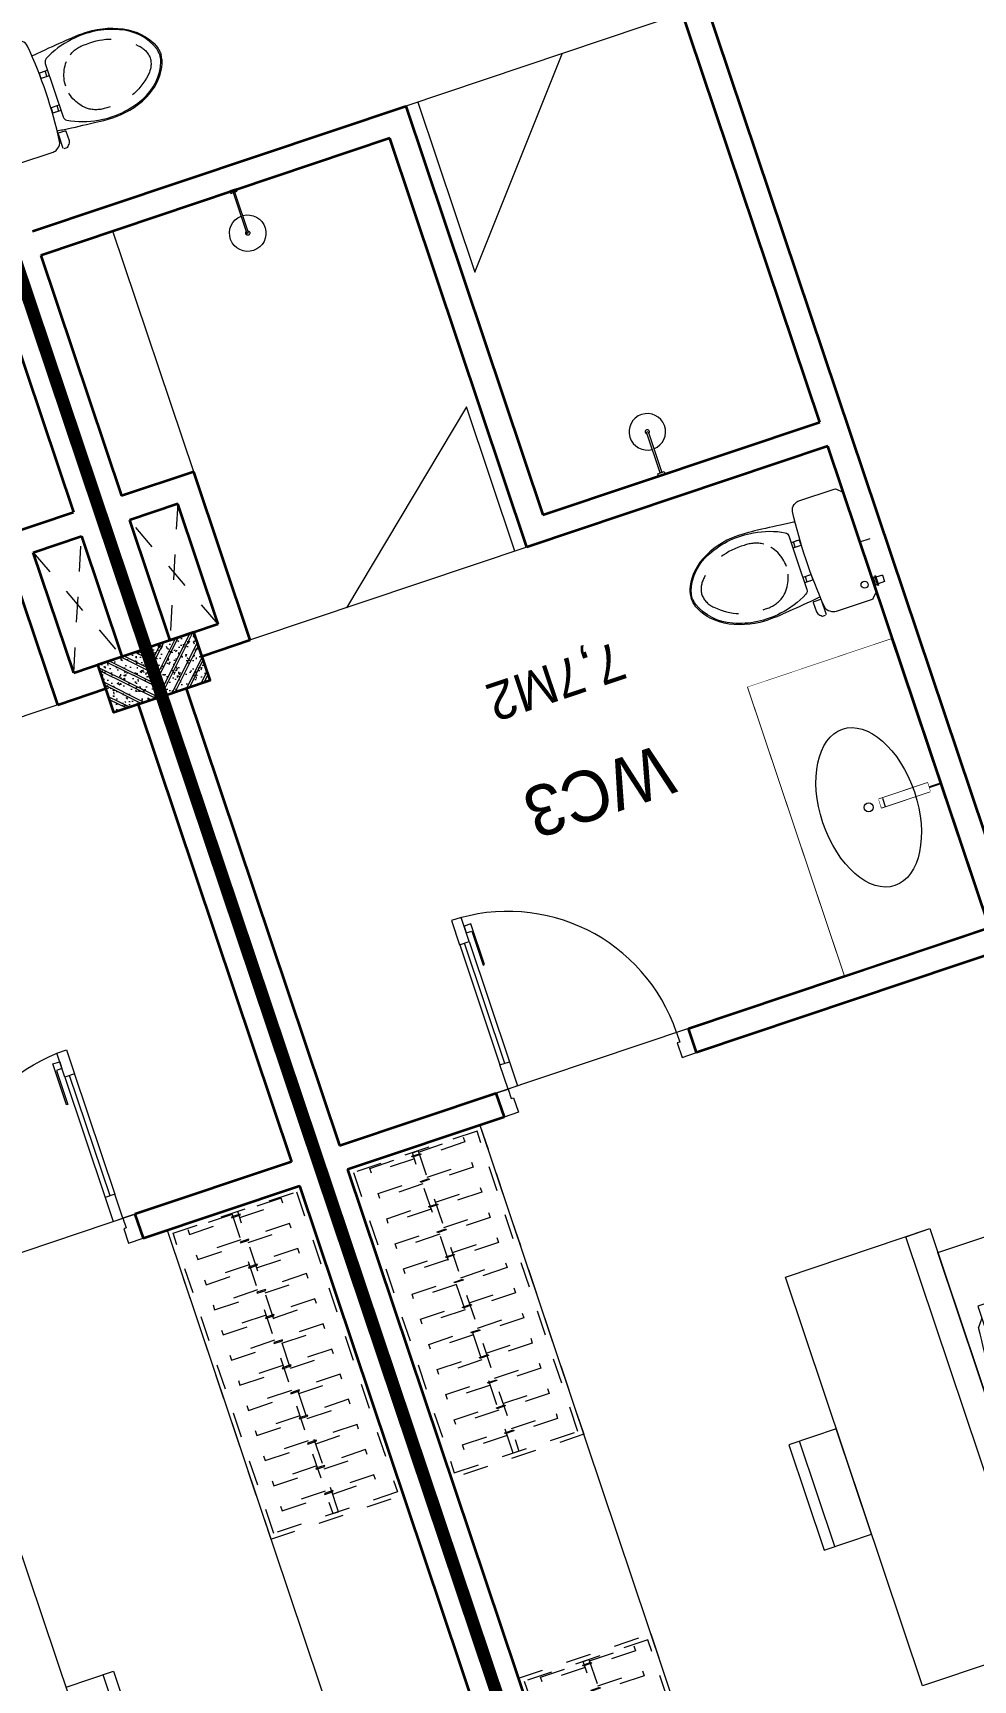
# Model space of a CAD drawing. Header units: metres. Extents: x 568332 to 569219, y 2065964 to 2066430.
# Drawn here: x 568525.16 to 568528.87, y 2066238.77 to 2066245.26 of the extents above; entities that cross this region are included whole.
import ezdxf

# ---------------------------------------------------------------- set-up
doc = ezdxf.new("R2010")
doc.units = ezdxf.units.M
for name, pattern in [('$AUDIT_BAD_LTYPE2', [0]), ('DASHDOT2', [0.5, 0.25, -0.125, 0, -0.125]), ('HIDDEN', [0.375, 0.25, -0.125]), ('X-5M-G-MB PHONGNGU$0$HIDDEN2', [0.1875, 0.125, -0.0625]), ('xref-thap C (mb tang 32-2)$0$HIDDEN', [0.375, 0.25, -0.125])]:
    doc.linetypes.add(name, pattern=pattern)
doc.layers.get('0').update_dxf_attribs({"linetype": 'CONTINUOUS'})
doc.layers.get('DEFPOINTS').update_dxf_attribs({"linetype": 'CONTINUOUS'})
for name, color, linetype, lineweight in [('-CONCRETE', 1, 'CONTINUOUS', 35), ('-DIM', 9, 'CONTINUOUS', 13), ('-DOOR', 137, 'CONTINUOUS', 9), ('-FURNITURE', 46, 'CONTINUOUS', 9), ('-HATCH', 8, 'CONTINUOUS', 5), ('-HIDE', 3, 'HIDDEN', 13), ('-LINE1', 7, 'CONTINUOUS', 18), ('-STEEL1', 1, 'CONTINUOUS', 35), ('-TEXT', 7, 'CONTINUOUS', 15), ('-WALL', 4, 'CONTINUOUS', 35), ('TEXT25', 2, 'CONTINUOUS', 13)]:
    doc.layers.add(name, color=color, linetype=linetype, lineweight=lineweight)
doc.layers.add('1-NETMANH', color=8, linetype='CONTINUOUS')
doc.styles.add('SVN_AVO_thuong', font='')
doc.styles.add('T1', font='', dxfattribs={"height": 200})
doc.styles.add('vnavanth', font='', dxfattribs={"width": 0.8})
doc.styles.get('SVN_AVO_thuong').set_extended_font_data('SVN-Avo')
doc.styles.get('T1').set_extended_font_data('VNgeometric Light')
doc.styles.get('vnavanth').set_extended_font_data('.VnAvantH')

# ---------------------------------------------------------------- blocks, each defined once
blk = doc.blocks.new('A$C38b1dc06')
at = {"layer": '-LINE1'}
for p, q in [((1749.854677429888, 4156.179725173817), (0.3015751927741803, 4156.179725173817)), ((1000.281453303236, 3156.179725173817), (0.3015751927741803, 4156.179725173817)), ((0.3015751927741803, 4156.179725173817), (0.3015751919010654, -343.8202748260228)), ((1000.281453303236, 4156.179725173824), (1000.281453303236, 3156.179725173824)), ((1250.139194678806, 3156.179725173824), (1250.139194678806, 4156.179725173824)), ((1250.139194678806, 4156.179725173824), (1250.139194678806, 3156.179725173824)), ((1499.996936054376, 3156.179725173824), (1499.996936054376, 4156.179725173824)), ((1499.996936054376, 4156.179725173824), (1499.996936054318, 3156.179725173832)), ((1749.854677429888, 3156.179725173824), (1749.854677429888, 4156.179725173824)), ((1749.854677429888, 4156.179725173817), (1749.85467742983, 3106.179725173817)), ((1000.281453302305, 656.1797251739335), (1000.281453303236, 3156.179725173817)), ((1000.281453303236, 3156.179725173817), (1749.85467742983, 3156.179725173817)), ((1050.281453303003, 706.1797251739772), (1050.281453303236, 3106.179725173817)), ((1050.281453303236, 3106.179725173817), (1699.854677429801, 3106.179725173817)), ((1233.300401159795, 2905.148311595723), (1699.854677429801, 3106.179725173817)), ((1699.854677428928, 706.1797251739772), (1699.854677429801, 3106.179725173817)), ((1749.854677429597, 706.179725173999), (1749.85467742983, 3106.179725173839)), ((1050.281453303003, 706.1797251739772), (1233.300401159795, 2905.148311595723)), ((1000.281453303236, 656.1797251739772), (1749.85467742983, 656.1797251739772)), ((1000.281453303236, -343.8202748260228), (1000.281453303236, 656.1797251739772)), ((1050.281453303003, 706.1797251739772), (1699.854677428928, 706.1797251739772)), ((1250.139194678806, 656.1797251739772), (1250.139194678806, -343.8202748260228)), ((1250.139194678806, -343.8202748260228), (1250.139194678806, 656.1797251739772)), ((1499.996936054376, 656.1797251739772), (1499.996936054376, -343.8202748260228)), ((1499.996936054376, -343.8202748260228), (1499.996936054318, 656.1797251739699)), ((1749.854677429888, -343.8202748260228), (1749.85467742983, 706.1797251739772)), ((1749.854677429888, 656.1797251739772), (1749.854677429888, -343.8202748260228)), ((1749.854677429888, -343.8202748260228), (0.3015751919010654, -343.8202748260228))]:
    blk.add_line(p, q, dxfattribs=at)
at = {"layer": '-LINE1', "lineweight": 18}
for p, q in [((1000.281453303236, 3156.179725173817), (0.2521035463432781, 3156.179725173817)), ((1000.281453303003, 2906.17972517389), (0.2521035461104475, 2906.17972517389)), ((1000.281453303469, 2656.17972517389), (0.2521035465761088, 2656.17972517389)), ((1000.281453303469, 2406.17972517389), (0.2521035465761088, 2406.17972517389)), ((1000.281453303469, 2156.179725173904), (0.2521035465761088, 2156.179725173904)), ((1000.281453303469, 1906.179725173904), (0.2521035465761088, 1906.179725173904)), ((1000.281453303469, 1656.179725173904), (0.2521035465761088, 1656.179725173904)), ((1000.28145330277, 1406.179725173904), (0.2521035458776169, 1406.179725173904)), ((1000.281453303236, 1156.179725173904), (0.2521035463432781, 1156.179725173904)), ((1000.28145330277, 906.1797251739044), (0.2521035458776169, 906.1797251739044)), ((1000.281453303236, 656.1797251739772), (0.2521035463432781, 656.1797251739772)), ((1000.281453303236, 656.1797251739772), (0.3015751859056763, -343.82027482595))]:
    blk.add_line(p, q, dxfattribs=at)
at = {"layer": '1-NETMANH', "linetype": 'DASHDOT2'}
blk.add_lwpolyline([(1327.325072003063, 3656.419923450812), (492.458725621982, 3656.419923450812), (508.0748312271317, 155.2632639587246), (508.0748312271317, 155.2632639587246), (1749.854677429888, 156.1797251739772), (1499.996936054376, -343.8202748260228)], dxfattribs=at)
at = {"layer": '-TEXT', "color": 2, "style": 'vnavanth'}
for s, p in [('2', (1346.818775833643, 3603.914582017329)), ('1', (1596.676517209155, 3603.914582017329)), ('20', (1562.294563305157, 183.5576658285718)), ('21', (1783.476825895079, 183.5576658285718))]:
    blk.add_text(s, height=99.97959496000885, dxfattribs=at).set_placement(p)
blk = doc.blocks.new('A$C18091ED7')
for p, q in [((9.957147995010018e-09, -42.13376978135784), (0, -3.786117304116488e-07)), ((146.1412317672475, -26.59467297248193), (179.181621938591, -26.59467296488583)), ((146.1412317672475, -26.59467297248193), (146.1412317680188, -30.17859706786112)), ((146.1412317680188, -30.17859706786112), (165.7503655985456, -30.17859706340823)), ((153.0594147269658, -36.79204952501459), (146.1412317680188, -30.17859706786112)), ((152.3191092506386, -2.717133611440659e-07), (152.3191092568413, -26.59467297093943)), ((152.3191092506386, -2.717133611440659e-07), (179.1816219322718, -2.654269337654114e-07)), ((153.0594147269658, -36.79204952501459), (165.7503656001572, -36.79204952192958)), ((153.0594147275151, -39.73033438943094), (153.0594147269658, -36.79204952501459)), ((153.0594147275151, -39.73033438943094), (178.4413164740145, -39.73033438349376)), ((153.0594147275151, -39.73033438943094), (178.4413164740145, -39.73033438349376)), ((153.0594147275151, -39.73033438943094), (153.0594147281554, -42.13376974494895)), ((185.3594994290725, -30.17859705851879), (165.7503655985456, -30.17859706340823)), ((178.4413164733487, -36.79204951884458), (165.7503656001572, -36.79204952192958)), ((185.3594994290725, -30.17859705851879), (178.4413164733487, -36.79204951884458)), ((178.4413164733487, -36.79204951884458), (178.4413164740145, -39.73033438349376)), ((178.4413164740145, -39.73033438349376), (178.4413164746547, -42.1337697392446)), ((179.1816219322718, -2.654269337654114e-07), (179.181621938591, -26.59467296488583)), ((179.181621938591, -26.59467296488583), (185.3594994283012, -26.59467296337243)), ((185.3594994283012, -26.59467296337243), (185.3594994290725, -30.17859705851879)), ((167.8691141396885, -259.5142789271486), (228.0810223811895, -259.5142789128586)), ((-83.25994817525861, -267.3592828898691), (-83.259948167517, -299.9634285944048)), ((-83.25994817257379, -278.4883151478134), (-83.25994817046012, -287.6388527823146)), ((-60.91100930959874, -290.0299398849311), (-83.25994816994717, -290.0299398901407)), ((-62.88950393904452, -265.3807882612164), (-81.28145355204106, -265.3807882657275)), ((-60.91100931491019, -267.3592828844266), (-60.91100930728498, -299.9634285889624)), ((60.9110093945892, -267.3592828557594), (60.9110094022144, -299.9634285600623)), ((60.91100939990065, -290.029939856031), (83.25994826024908, -290.0299398510542)), ((62.88950401780676, -265.3807882316178), (81.2814536308033, -265.3807882273395)), ((83.25994825493763, -267.3592828505498), (83.25994826256283, -299.9634285550856)), ((83.25994825750604, -278.488315108727), (83.2599482596197, -287.6388527429954)), ((165.3959958605519, -261.9873972070927), (165.3959958671003, -289.7349902229907)), ((167.8691141472664, -292.2081085020036), (206.7175896017579, -292.2081084926904)), ((230.5541406641933, -274.3229751045001), (230.5541406613593, -261.9873971916386))]:
    blk.add_line(p, q)
for points in [[(230.0000000517721, -218.5046414944518, -0.1374073801801567), (225.4781190853137, -234.6482587013161), (221.7949787454636, -240.7070387715066, -0.2360805181595358), (198.2560902649639, -255.4947853636986, -0.0519608230665726), (-198.2560901437319, -255.4947854572965, -0.236080518165078), (-221.7949786317113, -240.7070388760185), (-225.4781189743626, -234.6482588077488, -0.1374073801809237), (-229.9999999484608, -218.5046416030382), (-229.9999999831671, -71.98694829508895, -0.1989123673786679), (-226.3782021181105, -63.2431547633314), (-208.8906150607545, -45.75556769772083, -0.1989123673792025), (-200.1468215308087, -42.13376982865157), (9.971699910238385e-09, -42.13376978135784), (200.1468215506357, -42.13376973403501, -0.1989123673792025), (208.8906150822841, -45.75556759897154), (226.3782021480001, -63.24315465634572, -0.1989123673791691), (230.0000000170658, -71.98694818626973)], [(144.14367173758, -618.9627606730501, -0.2124047892419209), (26.30999211127346, -734.491494372196, -0.0276853236339062), (-0.5628229983012716, -738.609219571983, -0.0222792448073508), (-26.30999181118386, -734.4914943844487, -0.2124047892421136), (-144.1436714920528, -618.9627607410075, -0.1427957259999892), (-167.2376623962118, -428.0139674870588, -0.0930051380368448), (-127.9331820271946, -309.1271633332653, -0.2564387014614383), (-111.240849547703, -299.9634286007786), (4.746470949612558e-08, -299.9634285748762), (111.2408496426324, -299.9634285482753, -0.2564387014619951), (127.933182126606, -309.1271632729331, -0.0930051380368741), (167.2376625517572, -428.0139674081001, -0.1427957260000456)]]:
    blk.add_lwpolyline(points, format="xyb", close=True)
at = {"linetype": 'xref-thap C (mb tang 32-2)$0$HIDDEN', "ltscale": 100}
blk.add_lwpolyline([(61.00044987679576, -669.0176259216969, -0.1990312026443698), (1.417429302819073e-07, -698.769823720475, -0.1990312026443799), (-61.00044960746891, -669.0176259504806, -0.2189240232571595), (-131.9321382956405, -478.313622940972, -0.1537914605682739), (-112.4681372026971, -403.989815428853, -0.2367011859554165), (5.876427167095244e-08, -347.5870280214876, -0.2367011859554843), (112.4681373467611, -403.9898153757968, -0.1537914605681893), (131.9321384748619, -478.313622878748, -0.2189240232571754)], format="xyb", close=True, dxfattribs=at)
blk.add_circle((165.7503656100234, -78.39166221523192), 13.90362011701458)
for centre, radius, start, end in [((167.8691141402633, -261.9873972065106), 2.473118279571131, 90.00000001354867, 180.0000000133402), ((-81.28145355158267, -267.3592828894034), 1.978494623656905, 90.00000001354867, 180.0000000133402), ((-62.88950393858613, -267.3592828848923), 1.978494623656905, 1.334021322268115e-08, 90.00000001354867), ((62.88950401826514, -267.3592828552937), 1.978494623656905, 90.00000001354867, 180.0000000133402), ((81.28145363126168, -267.3592828510155), 1.978494623656905, 1.334021322268115e-08, 90.00000001354867), ((167.8691141466952, -289.7349902224087), 2.473118279571131, 180.0000000133402, 270.0000000135486), ((206.717589598069, -276.6690117186226), 15.53909677420133, 270.0000000135486, 306.4658507565522), ((168.3527972659103, -224.7572911087773), 80.08895368617857, 306.4658507565522, 320.3122930343796), ((228.0810223845983, -274.3229751050822), 2.473118279571131, 320.3122930343796, 1.334021322268115e-08)]:
    blk.add_arc(centre, radius, start, end)
for points, knots in [([(-155.6468228230951, -259.4535552573798), (-156.6353001506941, -267.2522313103836), (-164.2940232875517, -328.394745314552), (-169.1545302536251, -385.0939582949213), (-183.68571763406, -527.7705276800843), (-135.602968026873, -679.1126648240606), (-50.29344375100118, -735.2493608418445), (-19.70048385594782, -741.0901266933652), (1.531116140540689e-07, -743.6724421556864)], [130.6139379315478, 130.6139379315478, 130.6139379315478, 130.6139379315478, 152.8521090939923, 311.1293507817257, 417.703951170228, 561.3833927516608, 697.6926317810714, 710.812262267882, 710.812262267882, 710.812262267882, 710.812262267882]), ([(155.6468228994709, -259.4535551877343), (156.6353002305841, -267.2522312389628), (164.2940233960289, -328.3947452375724), (169.1545303888706, -385.0939582149149), (183.6857178367027, -527.7705275934422), (135.6029683008201, -679.1126647599449), (50.29344405157826, -735.2493608178338), (19.70048415924612, -741.0901266841101), (1.530679583083838e-07, -743.6724421554536)], [130.613937934949, 130.613937934949, 130.613937934949, 130.613937934949, 152.8521090939923, 311.1293507817257, 417.703951170228, 561.3833927516608, 697.6926317810714, 710.812262267882, 710.812262267882, 710.812262267882, 710.812262267882])]:
    blk.add_open_spline(points, degree=3, knots=knots)
blk = doc.blocks.new('shower')
for points in [[(180919.3447017173, -32316.45425928477), (180912.3337561736, -32316.45425928477), (180912.3337561736, -32146.62790954509), (180919.3447017173, -32146.62790954509)], [(180929.3839969719, -32326.62790954066), (180902.2944609144, -32326.62790954066), (180902.2944609144, -32316.45425928477), (180929.3839969719, -32316.45425928477)]]:
    blk.add_lwpolyline(points, close=True)
for radius, start, end in [(72, 272.7906698559544, 267.2093301440456), (8.346062492523743, 294.8355446212717, 245.1644553787283)]:
    blk.add_arc((180915.8392289462, -32146.62790954416), radius, start, end)
blk = doc.blocks.new('Sink_Cicle')
blk.add_lwpolyline([(17.49999987077899, -50.00226151314564), (-17.49999987077899, -49.99773848685436), (-17.51615354442038, -252.2967581441626), (17.48384613892995, -252.3012811850058)], close=True)
blk.add_circle((0, -300), 17.5)
at = {"layer": 'DEFPOINTS'}
blk.add_line((0, -100), (0, 0), dxfattribs=at)
blk.add_wipeout([(17.499999870775355, -50.00226151314928), (-17.49999987078263, -49.99773848685436), (-17.516153544427652, -252.29675814416623), (17.48384613892631, -252.3012811850058)])
at = {"layer": '-FURNITURE', "linetype": 'Continuous'}
blk.add_ellipse((0, -300), major_axis=(-325, 0), ratio=0.5846153846153846, dxfattribs=at)
blk.add_line((-17.51421511289664, -237.2967582757119), (17.48578462866135, -237.3012813020032))
blk = doc.blocks.new('*U228')
at = {"ltscale": 300}
blk.add_lwpolyline([(0, 0), (1200.967721562141, 0), (1200.967721562141, -600), (0, -600)], close=True, dxfattribs=at)
blk.add_wipeout([(0, 7.275957614183426e-12), (1200.9677215621323, 7.275957614183426e-12), (1200.9677215621323, -600), (0, -600)], dxfattribs=at)
blk.add_blockref('Sink_Cicle', (600.4838607810707, 0), dxfattribs=at)
blk = doc.blocks.new('*U148')
at = {"linetype": '$AUDIT_BAD_LTYPE2'}
for p, q in [((70, 100), (69.99999999999999, 600.0000000000018)), ((89.99999999999999, 600.0000000000018), (90, 100))]:
    blk.add_line(p, q, dxfattribs=at)
for points in [[(49.99999999999999, 600.0000000000018), (89.99999999999999, 600.0000000000018), (89.99999999999999, 700.0000000000018), (49.99999999999999, 700.0000000000018), (49.99999999999999, 600.0000000000018)], [(49.99999999999999, 602.9059272893373), (50, 100)], [(50, 100), (90, 100), (90, 0), (50, 0), (50, 100)]]:
    blk.add_lwpolyline(points)
for points in [[(118.2698876160139, 494.515618111911), (118.2698876160139, 664.1349438079942), (89.99999999999999, 664.1349438079942), (89.99999999999999, 635.8650561920094), (112.6159100928053, 635.8650561920094), (112.6159100928053, 494.515618111911)], [(0, 0), (50, 0), (50, -40), (60, -40), (60, -99.99998804123416), (0, -99.99998804123416)], [(800.0000000000018, 7.105427357600876e-15), (750.0000000000018, 7.105427357600876e-15), (750.0000000000018, -40), (740.0000000000018, -40), (740.0000000000018, -99.99998804123415), (800.0000000000018, -99.99998804123415)]]:
    blk.add_lwpolyline(points, close=True)
at = {"linetype": '$AUDIT_BAD_LTYPE2', "ltscale": 0.3}
blk.add_arc((50, 0), 700.0000000000018, 0, 90, dxfattribs=at)
blk = doc.blocks.new('XR.MB.LM123$0$tvi 1')
blk.add_lwpolyline([(28.54445810673496, -2.291926648467779e-10), (28.54445810673496, -999.9999999999964), (-7.275957614183426e-12, -1000), (0, 0)], close=True)
for points in [[(28.54445810680045, -50.31958968611434), (52.37372755713295, -80.86315460130209)], [(-24.09820395050338, -235.5599978379832), (-39.09879504836863, -251.7939635238108)], [(0, -284.7849796677438), (-39.09879504836863, -251.7939635238108)], [(0, -255.9952397129928), (-24.09820395050338, -235.5599978379832)], [(69.66229681991535, -315.0836646851385), (111.1934016081432, -350.2927865858655), (111.193401608034, -649.712917566063), (69.68611289083492, -684.9110379843005)], [(89.09002233762294, -445.7449799550195), (89.09002233762294, -359.9578938602899), (70.91298945683957, -344.6203678706661)], [(89.09002233762294, -445.7449799550195), (73.49991829216015, -445.7449799550232)], [(89.09002233768115, -554.2550200447404), (89.09002233773936, -640.0421061392371), (70.91298945678864, -655.3796321293303)], [(89.09002233768115, -554.2550200447404), (73.49991829216015, -554.2550200447404)], [(0, -715.2150203320198), (-39.09879504836863, -748.2060364759491)], [(-24.09820395050338, -764.4400021620095), (-39.09879504836863, -748.2060364759491)], [(0, -744.004760287), (-24.09820395050338, -764.4400021620095)], [(28.54445810674224, -949.680410313882), (52.37372755713295, -919.1368453984578)]]:
    blk.add_lwpolyline(points)
blk.add_arc((-4025.16618952866, -499.9999999999964), 4099.025185406737, 354.1310878512652, 5.868912148527433)
blk = doc.blocks.new('*U205')
at = {"linetype": 'X-5M-G-MB PHONGNGU$0$HIDDEN2'}
for points in [[(0, 600.0000000004657), (0, 0), (1401.697562136169, -4.603379542393737e-10), (1401.697562136169, 600.0000000000053)], [(1381.697562136169, 579.999661371932), (1381.697562136169, 19.99966137193211), (20, 20.00000000046566), (20, 580.0000000004657)], [(1381.697562136169, 286.6991212950142), (1381.697562136169, 313.099121294921), (20, 313.0991212953813), (19.99999859370291, 286.6991212952417)], [(113.7817614636733, 319.1750910408318), (109.4317788550979, 319.1750910408318), (109.4317788550979, 280.441767644881), (113.7817614636733, 280.441767644881)], [(227.7817614636733, 319.1750910407849), (223.4317788550979, 319.1750910407849), (223.4317788550979, 280.4417676448341), (227.7817614636733, 280.4417676448341)], [(341.7817614636733, 319.175091040738), (337.4317788550979, 319.175091040738), (337.4317788550979, 280.4417676447872), (341.7817614636733, 280.4417676447872)], [(455.7817614636733, 319.1750910406911), (451.4317788550979, 319.1750910406911), (451.4317788550979, 280.4417676447403), (455.7817614636733, 280.4417676447403)], [(569.7817614636733, 319.1750910406442), (565.431778855098, 319.1750910406442), (565.431778855098, 280.4417676446934), (569.7817614636733, 280.4417676446934)], [(683.7817614636733, 319.1750910405973), (679.431778855098, 319.1750910405973), (679.431778855098, 280.4417676446465), (683.7817614636733, 280.4417676446465)], [(797.7817614636733, 319.1750910405504), (793.431778855098, 319.1750910405504), (793.431778855098, 280.4417676445996), (797.7817614636733, 280.4417676445996)], [(911.7817614636733, 319.1750910405035), (907.431778855098, 319.1750910405035), (907.431778855098, 280.4417676445527), (911.7817614636733, 280.4417676445527)], [(1025.781761463673, 319.1750910404566), (1021.431778855098, 319.1750910404566), (1021.431778855098, 280.4417676445057), (1025.781761463673, 280.4417676445057)], [(1139.781761463673, 319.1750910404097), (1135.431778855098, 319.1750910404097), (1135.431778855098, 280.4417676444588), (1139.781761463673, 280.4417676444588)], [(1253.781761463673, 319.1750910403628), (1249.431778855098, 319.1750910403628), (1249.431778855098, 280.4417676444119), (1253.781761463673, 280.4417676444119)], [(1367.781761463673, 319.1750910403159), (1363.431778855098, 319.1750910403159), (1363.431778855098, 280.441767644365), (1367.781761463673, 280.441767644365)]]:
    blk.add_lwpolyline(points, close=True, dxfattribs=at)
for points in [[(122.2409142897814, 313.1103512093413), (122.2409142897814, 515.2497102723445), (100.1765458012815, 515.2497102723445), (100.1765458012815, 313.1103512093413)], [(236.2409142897814, 313.1103512092944), (236.2409142897814, 515.2497102722975), (214.1765458012815, 515.2497102722975), (214.1765458012815, 313.1103512092944)], [(350.2409142897814, 313.1103512092475), (350.2409142897814, 515.2497102722507), (328.1765458012815, 515.2497102722507), (328.1765458012815, 313.1103512092475)], [(464.2409142897814, 313.1103512092006), (464.2409142897814, 515.2497102722037), (442.1765458012815, 515.2497102722037), (442.1765458012815, 313.1103512092006)], [(578.2409142897814, 313.1103512091537), (578.2409142897814, 515.2497102721569), (556.1765458012815, 515.2497102721569), (556.1765458012815, 313.1103512091537)], [(692.2409142897814, 313.1103512091068), (692.2409142897814, 515.24971027211), (670.1765458012815, 515.24971027211), (670.1765458012815, 313.1103512091068)], [(806.2409142897814, 313.1103512090599), (806.2409142897814, 515.249710272063), (784.1765458012815, 515.249710272063), (784.1765458012815, 313.1103512090599)], [(920.2409142897814, 313.110351209013), (920.2409142897814, 515.2497102720162), (898.1765458012815, 515.2497102720162), (898.1765458012815, 313.110351209013)], [(1034.240914289781, 313.1103512089661), (1034.240914289781, 515.2497102719692), (1012.176545801281, 515.2497102719692), (1012.176545801281, 313.1103512089661)], [(1148.240914289781, 313.1103512089192), (1148.240914289781, 515.2497102719224), (1126.176545801281, 515.2497102719224), (1126.176545801281, 313.1103512089192)], [(1262.240914289781, 313.1103512088723), (1262.240914289781, 515.2497102718754), (1240.176545801281, 515.2497102718754), (1240.176545801281, 313.1103512088723)], [(1376.240914289781, 313.1103512088254), (1376.240914289781, 515.2497102718285), (1354.176545801281, 515.2497102718285), (1354.176545801281, 313.1103512088254)], [(100.1765458012815, 286.7103512094345), (100.1765458012815, 92.0852110228024), (122.2409142897814, 92.0852110228024), (122.2409142897814, 286.7103512094345)], [(214.1765458012815, 286.7103512093876), (214.1765458012815, 92.08521102275549), (236.2409142897814, 92.08521102275549), (236.2409142897814, 286.7103512093876)], [(328.1765458012815, 286.7103512093407), (328.1765458012815, 92.08521102270858), (350.2409142897814, 92.08521102270858), (350.2409142897814, 286.7103512093407)], [(442.1765458012815, 286.7103512092938), (442.1765458012815, 92.08521102266168), (464.2409142897814, 92.08521102266168), (464.2409142897814, 286.7103512092938)], [(556.1765458012815, 286.7103512092469), (556.1765458012815, 92.08521102261477), (578.2409142897814, 92.08521102261477), (578.2409142897814, 286.7103512092469)], [(670.1765458012815, 286.7103512092), (670.1765458012815, 92.08521102256786), (692.2409142897814, 92.08521102256786), (692.2409142897814, 286.7103512092)], [(784.1765458012815, 286.7103512091531), (784.1765458012815, 92.08521102252095), (806.2409142897814, 92.08521102252095), (806.2409142897814, 286.7103512091531)], [(898.1765458012815, 286.7103512091062), (898.1765458012815, 92.08521102247404), (920.2409142897814, 92.08521102247404), (920.2409142897814, 286.7103512091062)], [(1012.176545801281, 286.7103512090592), (1012.176545801281, 92.08521102242715), (1034.240914289781, 92.08521102242715), (1034.240914289781, 286.7103512090592)], [(1126.176545801281, 286.7103512090123), (1126.176545801281, 92.08521102238024), (1148.240914289781, 92.08521102238024), (1148.240914289781, 286.7103512090123)], [(1240.176545801281, 286.7103512089654), (1240.176545801281, 92.08521102233333), (1262.240914289781, 92.08521102233333), (1262.240914289781, 286.7103512089654)], [(1354.176545801281, 286.7103512089186), (1354.176545801281, 92.08521102228642), (1376.240914289781, 92.08521102228642), (1376.240914289781, 286.7103512089186)]]:
    blk.add_lwpolyline(points, dxfattribs=at)
blk = doc.blocks.new('X-5M-G-MB PHONGNGU$0$A$C25DB0C3F')
at = {"elevation": -1.640194e-10}
for points in [[(197.042397281708, 437.8598038521595), (197.0369402521756, -4.041241481900215e-06), (2.670008689165115e-05, 0.002451622160151601), (0.005483729648403823, 437.8622595155612)], [(0.005483729648403823, 437.8622595155612), (197.0369402521756, 437.8622595153283), (197.0369402521756, -4.041241481900215e-06), (0.005483729648403823, -4.041226929984987e-06)]]:
    blk.add_lwpolyline(points, close=True, dxfattribs=at)
at = {"elevation": -1.640194e-10, "flags": 128}
blk.add_lwpolyline([(43.79146451898851, 437.8617138124537), (43.78600748942699, 0.001905919052660465)], dxfattribs=at)
blk = doc.blocks.new('18x35')
at = {"layer": '-HATCH'}
h = blk.add_hatch(dxfattribs=at)
h.set_pattern_fill('CHAU-01', color=256, scale=10, angle=-1.272221872585407e-14, pattern_type=2)
h.set_pattern_definition([(49.99999999999999, (0, 0), (71.72601826007535, -6.275213498259527), [7.5, -82.5]), (355, (0, 0), (-13.87513336129999, 75.21921337000119), [6, -66]), (100.4514, (5.977167999997619, -0.5229339999999638), (57.85093817140217, 68.94395420609534), [6.374019000000001, -70.1142112]), (46.18419999999998, (0, 20), (106.7241048625644, -16.55190143290183), [11.25, -123.75]), (96.63559999999998, (8.89367449999554, 18.62066930000003), (93.46627055487036, 97.41178709004416), [9.561028799999994, -105.1713]), (351.1842, (0, 20), (93.46619451336275, 97.41186009253245), [9, -99]), (20.99999999999998, (10, 15), (59.69070521184616, -40.2618890665339), [7.5, -82.5]), (326.0000000000001, (10, 15), (24.33153319215819, 72.5150045046853), [6, -66]), (71.45139999999999, (14.97422329999972, 11.64483940000002), (84.022262858149, 32.25304967099522), [6.374019000000001, -70.1142112]), (37.49999999999998, (0, 0), (1.215985531729074, 33.28938538313115), [0, -65.19999999999999, 0, -67, 0, -66.25]), (7.499999999999987, (0, 0), (26.30695374421487, 39.44117118823602), [0, -38.2, 0, -63.7, 0, -25.25]), (327.5, (-22.30000000000291, 0), (53.3822436172409, -2.255487173437988), [0, -25, 0, -78, 0, -103.5]), (317.5, (-32.30000000000291, 0), (58.31861693423862, 10.01049823323176), [0, -32.5, 0, -51.8, 0, -73.5]), (44.99999999999999, (0, 0), (-30.05203820042826, 30.05203820042828), []), (44.99999999999999, (0, 12.25), (-30.05203820042826, 30.05203820042828), [])])
h.paths.add_polyline_path([(96508.03118051568, 47993.04977023201), (96508.03118051568, 47793.04977023201), (96708.03118051568, 47793.04977023201), (96708.03118051568, 47993.04977023201)])
at = {"layer": '-STEEL1'}
blk.add_lwpolyline([(96508.03118051568, 47793.04977023201), (96708.03118051568, 47793.04977023201), (96708.03118051568, 47993.04977023201), (96508.03118051568, 47993.04977023201)], close=True, dxfattribs=at)
blk = doc.blocks.new('M1-T3.1')
at = {"layer": '-CONCRETE', "color": 1, "linetype": 'HIDDEN', "ltscale": 10, "const_width": 50}
blk.add_lwpolyline([(339345.991792275, 50951.97500556499), (345345.9680453291, 50951.97500556491), (345346.0170700845, 30951.99839157377), (339346.0408170305, 30951.99839157377)], close=True, dxfattribs=at)
at = {"layer": '-DOOR'}
blk.add_line((343795.8798840725, 45252.24313576051), (344595.8798840748, 45252.24313576051), dxfattribs=at)
at = {"layer": '-FURNITURE'}
for p, q in [((343145.9532419869, 46302.29677826233), (343145.9532419869, 48001.76248329706)), ((343245.9532419869, 48001.76248328391), (343245.9532419869, 46302.29677824918)), ((343745.9538346891, 46402.29677819656), (343745.9538346891, 46302.2967781834)), ((343245.9532419869, 46302.29677824918), (343145.9532419869, 46302.29677826233)), ((343795.8878564846, 43251.27539243252), (345146.323110175, 43251.27539243251)), ((344945.9764449467, 42551.91433822195), (344945.976444919, 41551.74889182752)), ((342545.8877739892, 41451.74889200463), (343695.8878564476, 41451.74889190018))]:
    blk.add_line(p, q, dxfattribs=at)
for points in [[(344695.9617583729, 45352.24313581315), (344695.9911333651, 48752.05790940456), (345245.9033508632, 48752.0579092993), (345245.873975871, 45352.24313570789)], [(343145.9532414786, 46302.29677831495), (343145.9532419869, 48001.76248329706), (343745.9538349432, 48001.76248319182), (343745.9538344349, 46302.29677820971)], [(342745.9526485223, 46402.16743755352), (342745.9526490305, 47901.8918241988), (343145.9532419869, 47901.89182412866), (343145.9532414786, 46402.16743748338)]]:
    blk.add_lwpolyline(points, close=True, dxfattribs=at)
for points in [[(343845.8878564846, 43251.27539243252), (343845.8878562741, 42651.27539243252), (344545.8878564846, 43251.2753922218)], [(343645.8878564476, 41451.74889190021), (343645.8878562371, 42158.3141047118), (343045.8878564476, 41451.74889168996)]]:
    blk.add_lwpolyline(points, dxfattribs=at)
at = {"layer": '-HIDE', "ltscale": 10}
for p, q in [((345045.9764449467, 43152.14418193634), (345246.2111410849, 42652.06120874329)), ((345045.9764449467, 42651.91433822195), (345245.9764449467, 43152.14314272042))]:
    blk.add_line(p, q, dxfattribs=at)
at = {"layer": '-WALL'}
for p, q in [((345345.9729480137, 48951.87497539158), (345346.0088166195, 33951.68456394272)), ((345245.9764451426, 45352.24313576051), (345245.9764458684, 48751.87363573998)), ((342345.8661319644, 45352.24313576051), (343795.8798840761, 45352.24313576051)), ((343795.8798840761, 45352.24313576051), (343795.8798840726, 45252.24313576051)), ((344595.8798840748, 45252.24313576051), (344595.8798840748, 45352.24313576051)), ((344595.8798840748, 45352.24313576051), (345245.9764451426, 45352.24313576051)), ((342445.8726495389, 38651.62337894813), (342445.8726495507, 45252.24313576051)), ((345245.9764451542, 45252.24313576051), (344595.8798840748, 45252.24313576051)), ((345246.323110175, 43352.15197617424), (345245.9764451542, 45252.24313576051)), ((342545.7990978754, 43251.27543098953), (343795.8878564846, 43251.27539243252)), ((343795.8878564846, 43251.27539243252), (343795.8878564499, 41551.74889189328)), ((344945.9764449467, 43252.15197616928), (344945.9764449467, 42551.91433822195)), ((344945.9764449467, 43252.15197616928), (345146.323110175, 43252.1519761754)), ((343695.8878564821, 43151.2753952883), (342545.7988396283, 43151.27543098956)), ((342545.7988396283, 43151.27543098956), (342545.8015452885, 38651.62337820153)), ((343695.8878564476, 41451.74889190021), (343695.8878564821, 43151.2753952883)), ((345045.9764449467, 43152.15197617132), (345045.9764449467, 42651.91433822195)), ((345045.9764449467, 43152.15197617132), (345245.9764449283, 43152.1519761754)), ((345045.9764449467, 42651.91433822194), (345245.9764449467, 42651.91433822195)), ((344945.9764449467, 42551.91433822195), (345245.9764448436, 42551.91433822195)), ((345245.9764448059, 41551.74889180675), (345245.9764448436, 42551.91433822194)), ((343795.8878564499, 41551.74889189328), (345245.9764448059, 41551.74889180675)), ((345245.9764447965, 41451.74889180675), (343695.8878564476, 41451.74889190021))]:
    blk.add_line(p, q, dxfattribs=at)
blk.add_lwpolyline([(345245.9764448531, 42651.91433822195), (345245.9764449283, 43152.1519761754)], dxfattribs=at)
at = {"layer": '-DOOR', "rotation": 180}
blk.add_blockref('*U148', (344595.8798840748, 45252.2431477193), dxfattribs=at)
at = {"layer": '-FURNITURE', "extrusion": (0, 0, -1), "xscale": 0.916666666665974, "yscale": 0.916666666665974, "zscale": -0.916666666665974, "rotation": 270}
for p in [(-345245.9764458684, 48751.87363573998), (-345245.9764458684, 46637.13256771769)]:
    blk.add_blockref('*U205', p, dxfattribs=at)
at = {"layer": '-FURNITURE', "extrusion": (0, 0, -1), "rotation": 179.9963102775916}
blk.add_blockref('XR.MB.LM123$0$tvi 1', (-343034.7920394411, 46652.01961915588), dxfattribs=at)
at = {"layer": '-FURNITURE', "xscale": -1}
for name, p, rotation in [('X-5M-G-MB PHONGNGU$0$A$C25DB0C3F', (343942.9880463957, 46933.09604731691), 359.9992859249025), ('A$C18091ED7', (345288.1116528042, 40951.53616320842), 270)]:
    blk.add_blockref(name, p, dxfattribs=dict(at, rotation=rotation))
at = {"layer": '-FURNITURE'}
for name, p, rotation in [('A$C18091ED7', (342503.6723408063, 43649.17987319542), 89.99999999999999), ('shower', (524117.5275966736, 10824.64750066818), 180)]:
    blk.add_blockref(name, p, dxfattribs=dict(at, rotation=rotation))
at = {"layer": '-FURNITURE', "xscale": -1}
blk.add_blockref('shower', (525360.6694211675, 73874.99712976237), dxfattribs=at)
at = {"layer": '-LINE1'}
blk.add_blockref('A$C38b1dc06', (339545.72041972, 38996.06341058671), dxfattribs=at)
at = {"layer": '-STEEL1'}
blk.add_blockref('18x35', (248638.2919304285, -4641.211593954853), dxfattribs=at)
at = {"layer": 'TEXT25'}
for s, height, style, p in [('WC3', 200, 'SVN_AVO_thuong', (343535.7865380583, 44154.23216213135)), ('7,7M2', 150, 'T1', (343576.9083356274, 43715.29845085219))]:
    blk.add_text(s, height=height, rotation=359.9999999899488, dxfattribs=dict(at, style=style)).set_placement(p)
at = {"layer": '-FURNITURE', "extrusion": (0, 0, -1), "xscale": -1, "zscale": -1, "rotation": 270}
blk.add_blockref('*U228', (-342545.8061167418, 44051.27541419838), dxfattribs=at)
at = {"layer": '-WALL'}
for p, q in [((342545.7991692962, 45252.24313576051), (342545.7990978754, 43251.27543098953)), ((343795.8798840726, 45252.24313576051), (342545.7991692962, 45252.24313576051))]:
    blk.add_line(p, q, dxfattribs=at)

msp = doc.modelspace()

# ---------------------------------------------------------------- block references
at = {"layer": '-DIM', "xscale": -0.001, "yscale": 0.001, "zscale": 0.001, "rotation": 198.5503080682574}
msp.add_blockref('M1-T3.1', (568184.4764309357, 2066173.879181708), dxfattribs=at)

# ---------------------------------------------------------------- next in the draw order: block references
at = {"layer": '-DIM', "xscale": 0.001, "yscale": 0.001, "zscale": 0.001, "rotation": 198.5500272218371}
msp.add_blockref('M1-T3.1', (568839.2839831846, 2066393.612651875), dxfattribs=at)

doc.saveas('drawing.dxf')
